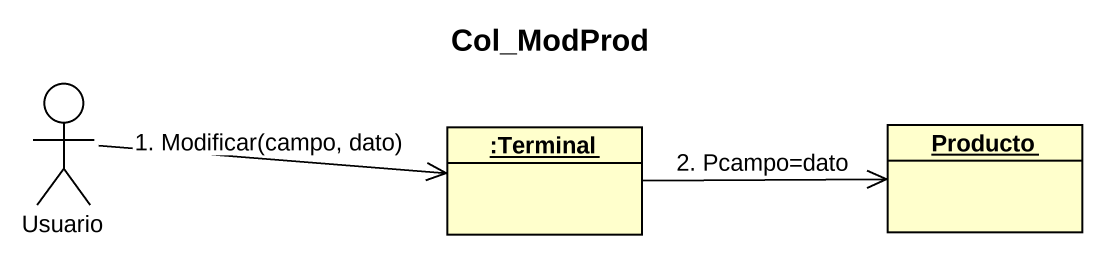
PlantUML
@startuml
title Col_ModProd
allowmixing
hide circle
hide empty members
actor Usuario
object ":Terminal" as Terminal
object Producto
Usuario -right-> Terminal : 1. Modificar(campo, dato)
Terminal -right-> Producto : 2. Pcampo=dato
@enduml
